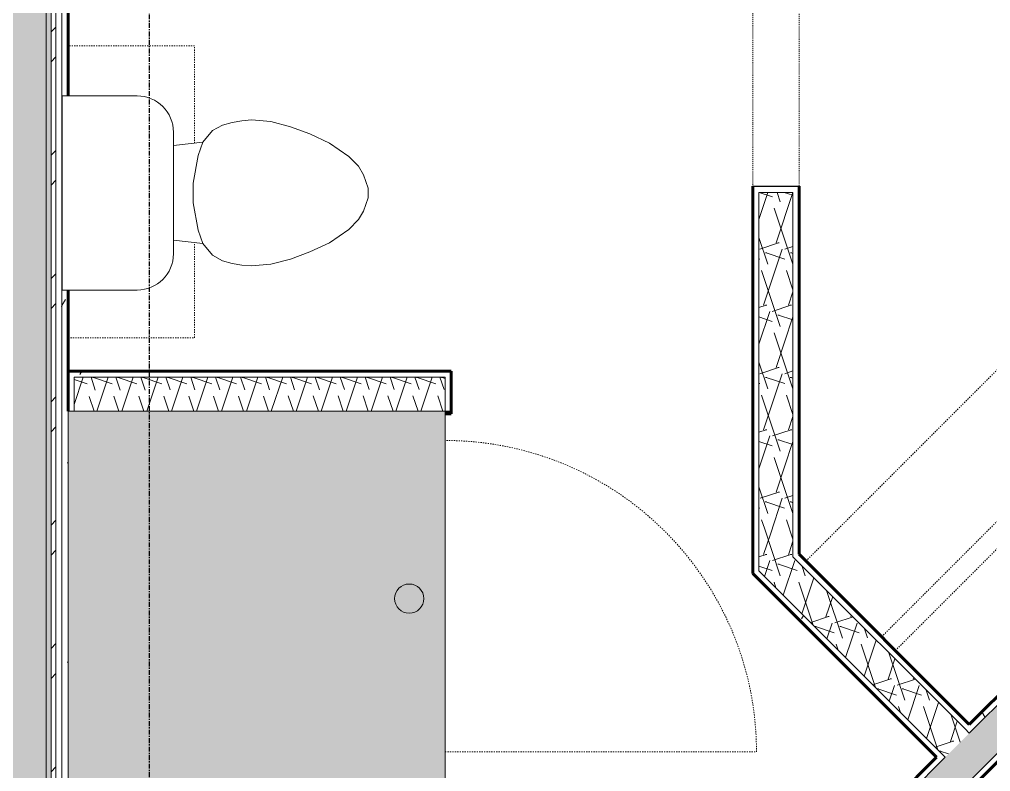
# Model space of a CAD drawing. Header units: inches. Extents: x -4110 to -1807, y 9775 to 11251.
# Drawn here: x -2513.7 to -2413.9, y 10541.1 to 10618.4 of the extents above; entities that cross this region are included whole.
import ezdxf

# ---------------------------------------------------------------- set-up
doc = ezdxf.new("R2010")
doc.units = ezdxf.units.IN
doc.header["$MEASUREMENT"] = 0
for name, pattern in [('Dash', [0.25, 0.125, -0.125]), ('Grid Line 1_2_', [0.875, 0.5, -0.125, 0.125, -0.125]), ('Overhead', [0.15625, 0.09375, -0.0625])]:
    doc.linetypes.add(name, pattern=pattern)
for name, color, linetype, lineweight in [('0-1', 7, 'Continuous', 5), ('0-2', 10, 'Continuous', 18), ('A-DETL-MEDM-1', 50, 'Continuous', 30), ('A-DETL-MEDM-2', 33, 'Overhead', 9), ('A-DOOR-5', 31, 'Overhead', 9), ('A-WALL', 113, 'Continuous', 18), ('A-WALL-2', 252, 'Continuous', 18), ('A-WALL-3', 250, 'Continuous', 60), ('A-WALL-4', 10, 'Continuous', 18), ('A-WALL-PATT-1', 7, 'Continuous', 9), ('A-WALL-PATT-2', 253, 'Continuous', 9), ('A-WALL-PATT-4', 111, 'Continuous', 9), ('I-WALL-4', 2, 'Continuous', 5), ('I-WALL-5', 2, 'Continuous', 60), ('P-SANR-FIXT-1', 7, 'Continuous', 9), ('P-SANR-FIXT-3', 90, 'Continuous', 9), ('P-SANR-FIXT-4', 9, 'Continuous', 9), ('P-SANR-FIXT-HDLN-1', 7, 'Dash', 9), ('Q-CASE-4', 7, 'Dash', 9), ('Q-CASE-HDLN-1', 7, 'Dash', 9), ('S-GRID-1', 1, 'Grid Line 1_2_', 30)]:
    doc.layers.add(name, color=color, linetype=linetype, lineweight=lineweight)
pattern_1 = [(0, (0, 0), (20.48, 5.12), [0.845, -14.515, 0.845, -14.515, -81.92]), (0, (0, 0), (20.48, 5.12), [-30.72, 0.845, -29.875, 0.845, -14.515, -35.84]), (0, (0, 0), (20.48, 5.12), [-76.8, 0.845, -9.395, 0.845, -24.755]), (120, (7.68, 2.56), (-14.67405, 15.1762003), [0.845, -14.515, 0.845, -14.515, -81.92]), (120, (7.68, 2.56), (-14.67405, 15.1762003), [-30.72, 0.845, -29.875, 0.845, -14.515, -35.84]), (120, (7.68, 2.56), (-14.67405, 15.1762003), [-76.8, 0.845, -9.395, 0.845, -24.755]), (240, (10.24, 12.8), (-5.80595, -20.2962003), [0.845, -14.515, 0.845, -14.515, -81.92]), (240, (10.24, 12.8), (-5.80595, -20.2962003), [-30.72, 0.845, -29.875, 0.845, -14.515, -35.84]), (240, (10.24, 12.8), (-5.80595, -20.2962003), [-76.8, 0.845, -9.395, 0.845, -24.755])]
pattern_2 = [(161.57, (0.32, 0.32), (-2.560496185, -0.000537386), [0, -18.214, 2.022, 0]), (18.43, (-0.32, 0.32), (-2.560496185, 0.000537386), [0, -18.214, 2.022, 0]), (108.43, (0.32, 0.32), (1.27922091, -6.400876726), [6.07, -14.166]), (71.57, (-0.32, 0.32), (1.27922091, 6.400876726), [6.07, -14.166])]

# ---------------------------------------------------------------- blocks, each defined once
blk = doc.blocks.new('Door-Opening - CLEAR OPENING - 34_ x 80_-3928388-ENLARGED RCP - 2ND FLOOR PLAN - WEST')
at = {"layer": 'A-DETL-MEDM-1'}
for p, q in [((-17.322, 2.375), (-17.322, -2.375)), ((16.678, -2.375), (16.678, 2.375))]:
    blk.add_line(p, q, dxfattribs=at)
at = {"layer": 'A-DETL-MEDM-2'}
blk.add_line((-17.322, -2.375), (16.678, -2.375), dxfattribs=at)
at = {"layer": 'A-DOOR-5'}
blk.add_line((16.678, 2.375), (-17.322, 2.375), dxfattribs=at)
blk = doc.blocks.new('OD_CW_Closet - OD_CW_Closet-3810279-ENLARGED RCP - 2ND FLOOR PLAN - WEST')
at = {"layer": 'Q-CASE-HDLN-1'}
for p, q in [((0.738, 0), (87.236, 0)), ((87.236, 0), (87.236, -23.164)), ((0.738, -11), (87.236, -11)), ((0.738, -13), (87.236, -13))]:
    blk.add_line(p, q, dxfattribs=at)
blk = doc.blocks.new('Toilet-Domestic-3D - Toilet-Domestic-3D-V2-ENLARGED RCP - 2ND FLOOR PLAN - WEST')
at = {"layer": 'P-SANR-FIXT-1'}
for p, q in [((-1.874, 11.5), (-0.5, 12)), ((-0.5, 12), (0.5, 12)), ((0.5, 12), (1.874, 11.5)), ((-3.74, 10), (-2.74, 11)), ((-2.74, 11), (-1.874, 11.5)), ((1.874, 11.5), (2.74, 11)), ((2.74, 11), (3.74, 10)), ((-5.127, 8), (-3.74, 10)), ((3.74, 10), (5.127, 8)), ((-6.06, 6), (-5.127, 8)), ((5.127, 8), (6.06, 6)), ((-6.788, 4), (-6.06, 6)), ((6.06, 6), (6.788, 4)), ((-7.326, 1.992), (-6.788, 4)), ((6.788, 4), (7.326, 1.992)), ((-7.5, 0), (-7.326, 1.992)), ((7.326, 1.992), (7.5, 0)), ((-7.413, -0.996), (-7.5, 0)), ((-7.236, -2), (-7.413, -0.996)), ((7.413, -0.996), (7.236, -2)), ((7.5, 0), (7.413, -0.996)), ((-6.968, -3), (-7.236, -2)), ((7.236, -2), (6.968, -3)), ((-6.401, -4), (-6.968, -3)), ((6.968, -3), (6.401, -4)), ((-5.209, -5), (-6.401, -4)), ((6.401, -4), (5.209, -5)), ((-3.836, -5.5), (-5.209, -5)), ((-4.862, -8.024), (-5.209, -5)), ((-1, -6), (-3.836, -5.5)), ((3.836, -5.5), (1, -6)), ((5.209, -5), (3.836, -5.5)), ((4.862, -8.024), (5.209, -5)), ((1, -6), (-1, -6)), ((6.25, -8.024), (-6.25, -8.024)), ((-9.976, -11.75), (-9.976, -19.476)), ((9.976, -19.476), (9.976, -11.75)), ((-9.976, -19.476), (9.976, -19.476))]:
    blk.add_line(p, q, dxfattribs=at)
for centre, start, end in [((-6.25, -11.75), 90, 180), ((6.25, -11.75), 0, 90)]:
    blk.add_arc(centre, 3.726, start, end, dxfattribs=at)
blk = doc.blocks.new('300 Series Wall Hung Cabinet_326 - 30_-V13-ENLARGED RCP - 2ND FLOOR PLAN - WEST')
at = {"layer": 'Q-CASE-4'}
for p, q in [((-10.101, -0.188), (-15, -0.188)), ((-15, -0.188), (-15, -13.188)), ((15, -0.188), (9.851, -0.188)), ((15, -13.188), (15, -0.188)), ((-15, -13.188), (-5.236, -13.188)), ((4.986, -13.188), (15, -13.188))]:
    blk.add_line(p, q, dxfattribs=at)
blk = doc.blocks.new('The Shower - The Shower-4051523-ENLARGED RCP - 2ND FLOOR PLAN - WEST')
at = {"layer": 'P-SANR-FIXT-3'}
h = blk.add_hatch(color=256, dxfattribs=at)
h.paths.add_polyline_path([(38.5, 39.25), (0, 39.25), (0, 0.5), (38.5, 0.5), (38.5, 31.361)], flags=0)
h.paths.add_polyline_path([(20.75, 35.562), (20.699, 35.174), (20.549, 34.812), (20.311, 34.502), (20, 34.263), (19.638, 34.114), (19.25, 34.062), (18.862, 34.114), (18.5, 34.263), (18.189, 34.502), (17.951, 34.812), (17.801, 35.174), (17.754, 35.595), (17.801, 35.951), (17.951, 36.312), (18.189, 36.623), (18.5, 36.862), (18.862, 37.011), (19.25, 37.062), (19.638, 37.011), (20.04, 36.831), (20.311, 36.623), (20.549, 36.312), (20.699, 35.951), (20.746, 35.595)], flags=0)
at = {"layer": 'P-SANR-FIXT-4'}
blk.add_hatch(color=256, dxfattribs=at).paths.add_polyline_path([(20.75, 35.562), (20.699, 35.951), (20.549, 36.312), (20.311, 36.623), (20, 36.862), (19.638, 37.011), (19.25, 37.062), (18.862, 37.011), (18.5, 36.862), (18.189, 36.623), (17.951, 36.312), (17.801, 35.951), (17.754, 35.53), (17.801, 35.174), (17.951, 34.812), (18.189, 34.502), (18.5, 34.263), (18.862, 34.114), (19.25, 34.062), (19.638, 34.114), (20, 34.263), (20.311, 34.502), (20.549, 34.812), (20.699, 35.174), (20.748, 35.545)], flags=0)
at = {"layer": 'P-SANR-FIXT-1'}
for p, q in [((0, 0.5), (0, 39.25)), ((0, 39.25), (38.5, 39.25)), ((38.5, 39.25), (38.5, 0.5)), ((38.5, 0.5), (0, 0.5))]:
    blk.add_line(p, q, dxfattribs=at)
for start, end in [(0, 180), (180, 360)]:
    blk.add_arc((19.25, 35.562), 1.5, start, end, dxfattribs=at)
at = {"layer": 'P-SANR-FIXT-HDLN-1'}
blk.add_line((35, 39.25), (35, 71.25), dxfattribs=at)
blk.add_arc((35, 39.25), 32, 90, 180, dxfattribs=at)
blk = doc.blocks.new('CTR - 1st Phase - Unit Layouts_rvt-1-ENLARGED RCP - 2ND FLOOR PLAN - WEST')
at = {"layer": 'A-WALL-2'}
blk.add_hatch(color=256, dxfattribs=at).paths.add_polyline_path([(-2469.311, 10577.852), (-2469.311, 10578.102), (-2469.936, 10578.102), (-2469.936, 10577.852), (-2469.405, 10577.852)], flags=0)
at = {"layer": 'A-WALL-PATT-1'}
h = blk.add_hatch(dxfattribs=at)
h.set_pattern_fill('FP_1', color=256, style=0, pattern_type=2)
h.set_pattern_definition(pattern_1)
h.paths.add_polyline_path([(-2433.561, 10563.414), (-2433.561, 10601.227), (-2435.936, 10601.227), (-2435.936, 10600.602), (-2434.186, 10600.602), (-2434.186, 10564.039)], flags=0)
h.paths.add_polyline_path([(-2433.561, 10635.227), (-2433.561, 10675.727), (-2434.186, 10675.727), (-2434.186, 10635.852), (-2435.936, 10635.852), (-2435.936, 10635.227), (-2434.186, 10635.227)], flags=0)
h.paths.add_polyline_path([(-2434.186, 10682.977), (-2433.561, 10682.977), (-2433.561, 10683.602), (-2434.186, 10683.602)], flags=0)
h = blk.add_hatch(dxfattribs=at)
h.set_pattern_fill('FP_1', color=256, style=0, pattern_type=2)
h.set_pattern_definition(pattern_1)
h.paths.add_polyline_path([(-2480.681, 10480.408), (-2478.372, 10482.717), (-2477.135, 10481.479), (-2476.693, 10481.921), (-2478.372, 10483.601), (-2481.123, 10480.85)], flags=0)
h.paths.add_polyline_path([(-2451.237, 10507.377), (-2450.795, 10507.819), (-2452.033, 10509.057), (-2448.941, 10512.149), (-2449.382, 10512.591), (-2452.916, 10509.057), (-2451.679, 10507.819)], flags=0)
h.paths.add_polyline_path([(-2446.466, 10514.623), (-2418.535, 10542.554), (-2418.977, 10542.996), (-2446.908, 10515.065)], flags=0)
h.paths.add_polyline_path([(-2416.06, 10545.029), (-2354.686, 10606.403), (-2354.686, 10607.287), (-2416.502, 10545.471), (-2416.243, 10545.212)], flags=0)
h = blk.add_hatch(dxfattribs=at)
h.set_pattern_fill('FP_1', color=256, style=0, pattern_type=2)
h.set_pattern_definition(pattern_1)
h.paths.add_polyline_path([(-2469.405, 10578.102), (-2469.311, 10578.102), (-2469.311, 10582.227), (-2508.686, 10582.227), (-2508.686, 10578.102), (-2508.061, 10578.102), (-2508.061, 10581.602), (-2469.936, 10581.602), (-2469.936, 10578.102)], flags=0)
h = blk.add_hatch(dxfattribs=at)
h.set_pattern_fill('FP_1', color=256, style=0, pattern_type=2)
h.set_pattern_definition(pattern_1)
h.paths.add_polyline_path([(-2419.419, 10542.554), (-2418.977, 10542.996), (-2438.311, 10562.33), (-2438.311, 10561.447), (-2419.861, 10542.996)], flags=0)
at = {"layer": 'A-WALL-PATT-2'}
h = blk.add_hatch(dxfattribs=at)
h.set_pattern_fill('FP_2', color=256, style=0, pattern_type=2)
h.set_pattern_definition(pattern_2)
h.paths.add_polyline_path([(-2434.186, 10563.155), (-2434.186, 10600.602), (-2437.686, 10600.602), (-2437.686, 10566.655), (-2434.445, 10563.414)], flags=0)
h.paths.add_polyline_path([(-2435.936, 10635.852), (-2434.186, 10635.852), (-2434.186, 10682.977), (-2437.686, 10682.977), (-2437.686, 10635.852)], flags=0)
h = blk.add_hatch(dxfattribs=at)
h.set_pattern_fill('FP_2', color=256, style=0, pattern_type=2)
h.set_pattern_definition(pattern_2)
h.paths.add_polyline_path([(-2478.206, 10477.933), (-2475.897, 10480.242), (-2478.372, 10482.717), (-2480.681, 10480.408), (-2478.372, 10478.099)], flags=0)
h.paths.add_polyline_path([(-2449.558, 10506.582), (-2351.186, 10604.953), (-2351.186, 10609.903), (-2452.033, 10509.057), (-2450.795, 10507.819)], flags=0)
h = blk.add_hatch(dxfattribs=at)
h.set_pattern_fill('FP_2', color=256, style=0, pattern_type=2)
h.set_pattern_definition(pattern_2)
h.paths.add_polyline_path([(-2508.061, 10578.102), (-2469.936, 10578.102), (-2469.936, 10581.602), (-2508.061, 10581.602), (-2508.061, 10578.521)], flags=0)
h = blk.add_hatch(dxfattribs=at)
h.set_pattern_fill('FP_2', color=256, style=0, pattern_type=2)
h.set_pattern_definition(pattern_2)
h.paths.add_polyline_path([(-2418.535, 10542.554), (-2416.06, 10545.029), (-2437.686, 10566.655), (-2437.686, 10561.705), (-2418.633, 10542.652)], flags=0)
at = {"layer": 'A-WALL-3'}
for p, q in [((-2416.06, 10545.913), (-2355.311, 10606.662)), ((-2350.561, 10604.694), (-2447.436, 10507.819)), ((-2438.311, 10568.164), (-2438.311, 10601.227)), ((-2433.561, 10601.227), (-2433.561, 10563.414)), ((-2508.686, 10581.602), (-2508.686, 10582.227)), ((-2508.686, 10582.227), (-2469.311, 10582.227)), ((-2469.311, 10582.227), (-2469.311, 10581.602)), ((-2508.686, 10578.102), (-2508.686, 10581.602)), ((-2469.311, 10581.602), (-2469.311, 10578.102)), ((-2469.311, 10578.102), (-2469.311, 10577.852)), ((-2469.311, 10577.852), (-2469.936, 10577.852)), ((-2438.311, 10562.33), (-2438.311, 10568.164)), ((-2433.561, 10563.414), (-2416.06, 10545.913)), ((-2438.311, 10561.447), (-2438.311, 10562.33)), ((-2419.419, 10542.554), (-2438.311, 10561.447)), ((-2446.466, 10515.507), (-2419.419, 10542.554))]:
    blk.add_line(p, q, dxfattribs=at)
at = {"layer": 'A-WALL-4'}
for p, q in [((-2416.06, 10545.029), (-2354.686, 10606.403)), ((-2351.186, 10604.953), (-2449.558, 10506.582)), ((-2437.686, 10567.539), (-2437.686, 10600.602)), ((-2437.686, 10600.602), (-2435.936, 10600.602)), ((-2435.936, 10600.602), (-2434.186, 10600.602)), ((-2434.186, 10600.602), (-2434.186, 10564.039)), ((-2508.061, 10578.102), (-2508.061, 10581.602)), ((-2508.061, 10581.602), (-2469.936, 10581.602)), ((-2469.936, 10581.602), (-2469.936, 10578.102)), ((-2469.936, 10578.102), (-2469.311, 10578.102)), ((-2469.936, 10578.102), (-2469.311, 10578.102)), ((-2437.686, 10567.539), (-2437.686, 10566.655)), ((-2437.686, 10566.655), (-2437.686, 10561.705)), ((-2434.186, 10564.039), (-2434.186, 10563.155)), ((-2416.502, 10545.471), (-2434.186, 10563.155)), ((-2418.977, 10542.996), (-2437.686, 10561.705)), ((-2416.06, 10545.029), (-2416.502, 10545.471)), ((-2418.535, 10542.554), (-2418.977, 10542.996)), ((-2446.466, 10514.623), (-2418.535, 10542.554))]:
    blk.add_line(p, q, dxfattribs=at)
at = {"layer": '0-2'}
for name, p, rotation in [('Door-Opening - CLEAR OPENING - 34_ x 80_-3928388-ENLARGED RCP - 2ND FLOOR PLAN - WEST', (-2435.936, 10617.905), 270.0000000000264), ('OD_CW_Closet - OD_CW_Closet-3810279-ENLARGED RCP - 2ND FLOOR PLAN - WEST', (-2433.376, 10562.185), 45.00000000001427), ('300 Series Wall Hung Cabinet_326 - 30_-V13-ENLARGED RCP - 2ND FLOOR PLAN - WEST', (-2508.869, 10600.664), 89.99999999985549), ('Toilet-Domestic-3D - Toilet-Domestic-3D-V2-ENLARGED RCP - 2ND FLOOR PLAN - WEST', (-2489.83, 10600.539), 269.9999999997181), ('The Shower - The Shower-4051523-ENLARGED RCP - 2ND FLOOR PLAN - WEST', (-2509.186, 10578.102), 270.0000000000824)]:
    blk.add_blockref(name, p, dxfattribs=dict(at, rotation=rotation))
blk = doc.blocks.new('CTR - 1st Phase - Structure_rvt-1-ENLARGED RCP - 2ND FLOOR PLAN - WEST')
at = {"layer": 'S-GRID-1'}
blk.add_line((-2500.324, 9774.882), (-2500.324, 11217.926), dxfattribs=at)

msp = doc.modelspace()

# ---------------------------------------------------------------- hatches: boundary and pattern name
at = {"layer": 'A-WALL-PATT-4'}
h = msp.add_hatch(dxfattribs=at)
h.set_pattern_fill('FP_2', color=256, style=0, pattern_type=2)
h.set_pattern_definition(pattern_2)
h.paths.add_polyline_path([(-2516.435, 10457.539), (-2510.936, 10457.539), (-2510.936, 10843.139), (-2516.436, 10843.139), (-2516.436, 10457.539)], flags=0)
h = msp.add_hatch(dxfattribs=at)
h.set_pattern_fill('FP_33', color=256, style=0, pattern_type=2)
h.set_pattern_definition([(45, (0, 0), (-6.335677, 6.335677), []), (45, (0, 9.6), (-6.335677, 6.335677), [])])
h.paths.add_polyline_path([(-2509.936, 10457.539), (-2509.936, 10843.139), (-2510.436, 10843.139), (-2510.436, 10457.539)], flags=0)
h = msp.add_hatch(dxfattribs=at)
h.set_pattern_fill('FP_1', color=256, style=0, pattern_type=2)
h.set_pattern_definition(pattern_1)
h.paths.add_polyline_path([(-2509.936, 10457.539), (-2509.311, 10457.539), (-2509.311, 10843.139), (-2509.936, 10843.139), (-2509.936, 10458.164)], flags=0)
h = msp.add_hatch(dxfattribs=at)
h.set_pattern_fill('FP_1', color=256, style=0, pattern_type=2)
h.set_pattern_definition(pattern_1)
h.paths.add_polyline_path([(-2508.686, 10458.164), (-2508.686, 10590.563), (-2509.307, 10590.563), (-2509.307, 10610.516), (-2508.686, 10610.516), (-2508.686, 10843.139), (-2509.311, 10843.139), (-2509.311, 10458.164)], flags=0)
at = {"layer": 'I-WALL-4'}
msp.add_hatch(color=256, dxfattribs=at).paths.add_polyline_path([(-2510.436, 10457.539), (-2510.436, 10843.139), (-2510.936, 10843.139), (-2510.936, 10457.539)], flags=0)

# ---------------------------------------------------------------- linework, layer by layer
at = {"layer": 'A-WALL'}
for p, q in [((-2510.936, 10457.539), (-2510.936, 10843.139)), ((-2510.436, 10457.539), (-2510.436, 10843.139)), ((-2509.936, 10457.539), (-2509.936, 10843.139)), ((-2509.311, 10457.539), (-2509.311, 10843.139))]:
    msp.add_line(p, q, dxfattribs=at)
at = {"layer": 'I-WALL-5'}
for p, q in [((-2508.686, 10843.139), (-2508.686, 10610.516)), ((-2508.686, 10590.563), (-2508.686, 10578.102))]:
    msp.add_line(p, q, dxfattribs=at)

# ---------------------------------------------------------------- block references
at = {"layer": '0-1'}
for name in ['CTR - 1st Phase - Structure_rvt-1-ENLARGED RCP - 2ND FLOOR PLAN - WEST', 'CTR - 1st Phase - Unit Layouts_rvt-1-ENLARGED RCP - 2ND FLOOR PLAN - WEST']:
    msp.add_blockref(name, (0, 0), dxfattribs=at)

doc.saveas('drawing.dxf')
